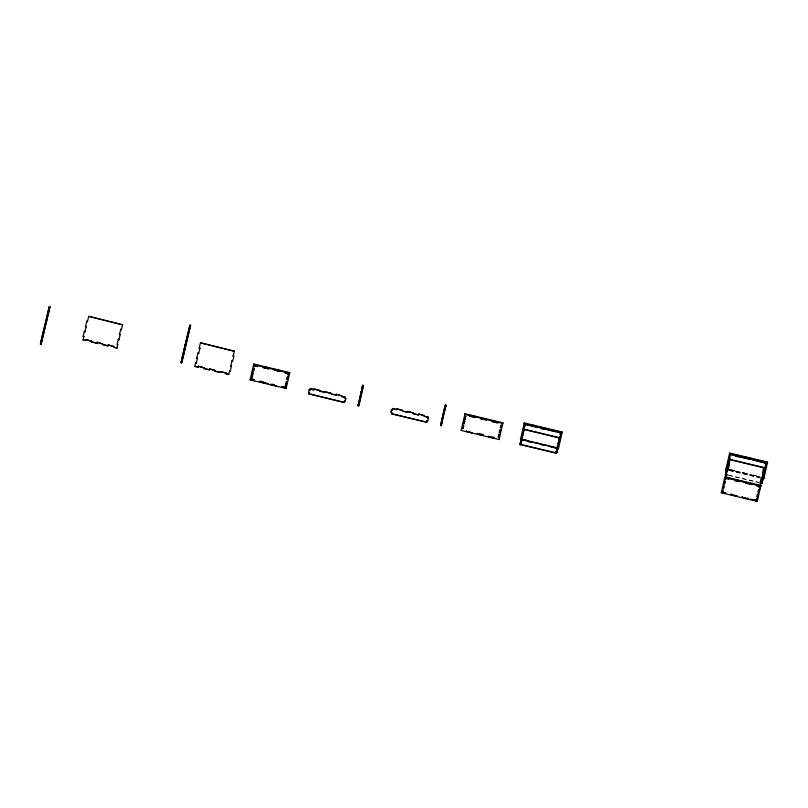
<?xml version="1.0" encoding="UTF-8"?>
<svg xmlns="http://www.w3.org/2000/svg" width="808" height="808" viewBox="0 0 808 808"><rect width="100%" height="100%" fill="white"/><g stroke="black" fill="none" stroke-linecap="round" stroke-linejoin="round"><path stroke-width="0.61" stroke-dasharray="4.04 3.03" d="M731.078 470.377L731.23 469.751L736.704 471.377L731.23 469.751M736.623 471.71L736.775 471.074M742.158 473.034L742.31 472.407L747.784 474.023L742.31 472.407M747.703 474.357L747.855 473.73M753.238 475.69L753.389 475.064L758.864 476.68L753.389 475.064M758.783 477.013L758.934 476.387M729.594 469.589L759.268 476.7M728.856 469.721L759.156 476.983M729.21 469.933L759.025 477.033M729.139 470.226L761.52 477.983M729.493 470.62L760.096 477.952M728.553 475.084L758.874 482.346M728.483 475.377L758.813 482.639"/><path stroke-width="1.21" d="M40.4 344.188L40.733 342.723L41.43 342.885L41.097 344.359L40.4 344.188L49.308 306.606L49.995 306.767L41.915 340.925L41.228 340.764M42.885 333.33L41.965 337.401L42.652 337.562L43.581 333.502L42.885 333.33L49.308 306.606M42.44 335.744L43.066 336.199M46.874 316.635L47.571 316.807L43.733 332.876L43.036 332.704M83.093 336.552L83.79 336.724L83.093 336.552L84.375 331.24L85.002 331.704L84.375 331.24M85.527 326.523L86.214 326.685L85.527 326.523L86.799 321.21L87.426 321.665L86.799 321.21M83.032 339.855L85.8 340.522L83.032 339.855L83.85 336.431M88.708 316.352L122.574 324.776L88.708 316.352L87.426 321.665M86.022 339.602L91.486 341.218L86.022 339.602L85.8 340.522M91.334 341.845L96.879 343.178L91.334 341.845L91.556 340.925M97.101 342.259L102.566 343.875L97.101 342.259L96.879 343.178M102.414 344.501L107.959 345.834L102.414 344.501L102.636 343.582M108.181 344.905L113.655 346.531L108.181 344.905L107.959 345.834M113.494 347.157L116.958 347.985L113.494 347.157L113.716 346.238M118.938 339.835L118.311 339.37L118.938 339.835L120.21 334.522L119.523 334.35L120.21 334.522M121.362 329.795L120.735 329.341L121.362 329.795L122.644 324.483M117.715 344.854L117.029 344.683L118.311 339.37M181.002 362.711L181.265 361.54L181.962 361.701L181.689 362.873L181.002 362.711L189.9 325.129L190.597 325.291L181.689 362.873M182.345 356.843L181.416 360.913L182.113 361.075L183.032 357.005L182.345 356.843L189.9 325.129M184.123 349.834L184.881 349.702L183.951 349.803L184.103 349.177L184.648 349.965M188.628 330.432L189.314 330.603L183.184 356.379L182.497 356.217M194.779 366.327L198.243 367.155L194.779 366.327L195.607 362.893L196.233 363.348L195.607 362.893M196.758 358.166L197.445 358.338L196.758 358.166L198.041 352.854L198.667 353.318L198.041 352.854M199.182 348.127L199.879 348.299L199.182 348.127L200.465 342.814L234.33 351.238M200.465 342.814L233.118 350.955M198.465 366.226L203.939 367.852L198.465 366.226L198.243 367.155M203.788 368.478L209.322 369.801L203.788 368.478L204 367.559M209.545 368.882L215.019 370.508L209.545 368.882L209.322 369.801M214.867 371.135L220.402 372.458L214.867 371.135L215.079 370.216M220.624 371.539L226.099 373.165L220.624 371.539L220.402 372.458M225.947 373.791L228.714 374.447L225.947 373.791L226.159 372.872M230.169 371.478L229.543 371.024L230.169 371.478L231.452 366.165L230.755 366.004L231.452 366.165M232.593 361.449L231.967 360.984L232.593 361.449L233.876 356.136L233.179 355.964L233.876 356.136M250.116 379.891L253.762 364.004L289.769 372.629L286.123 388.517L250.116 379.891L250.268 379.265M250.874 379.76L251.359 377.669L252.056 377.831L251.631 379.629L254.338 380.588L250.874 379.76L251.025 379.134L254.49 379.962L254.338 380.588M251.753 375.942L252.439 372.973L253.126 373.134L252.439 376.114L251.753 375.942L252.591 375.488L252.439 376.114M252.823 371.256L253.672 370.791L252.823 371.256L253.51 368.276M253.894 366.559L254.742 366.095L253.894 366.559L254.389 364.469L257.782 365.59M253.52 371.417L254.207 368.448M254.591 366.721L255.005 364.923L254.853 365.549L257.631 366.216L257.843 365.297M265.489 382.952L259.873 381.921L268.276 383.578M268.711 368.872L263.166 367.539L268.711 368.872L268.923 367.953L263.388 366.62M270.963 384.568L276.498 385.901L270.963 384.568L271.114 383.941M274.316 369.902L279.79 371.529L280.002 370.599L274.468 369.276L274.316 369.902L279.79 371.529M282.043 387.224L282.194 386.598L285.648 387.426L285.497 388.052L282.103 386.931M285.325 372.852L288.86 373.387L289.011 372.761L285.547 371.933L285.325 372.852L288.103 373.518L287.83 374.69L288.678 374.225L287.83 374.69M285.497 388.052L285.992 385.961L285.295 385.8L284.87 387.598L285.032 386.971L283.184 386.527M285.679 384.073L286.527 383.618L286.375 384.244L285.679 384.073L286.214 381.729L286.911 381.891M286.759 379.386L287.598 378.922L286.759 379.386L287.446 376.407M286.375 384.244L287.062 381.265M287.446 379.548L288.133 376.579L287.294 377.033M288.527 374.851L289.011 372.761M309.282 392.739C307.565 391.981 310.545 392.476 308.979 393.991L344.158 402.424L344.531 400.869L345.157 401.334L344.531 400.869M309.888 390.224L309.262 389.769L309.888 390.224C309.232 385.921 319.372 392.304 310.191 388.971M308.979 393.991L309.353 392.446M314.15 388.951L319.625 390.567L314.15 388.951L313.928 389.87M319.695 390.274L319.473 391.193L323.907 392.254M325.23 391.607L330.704 393.223L319.544 390.9M331.664 394.112C344.056 395.738 329.058 395.051 330.775 392.93M341.784 395.88L336.31 394.254L340.673 395.617M341.632 396.506L345.37 397.405L341.632 396.506L341.855 395.587M344.158 402.424L309.05 393.698M345.066 398.657L345.763 398.819L345.066 398.657L345.44 397.112M358.005 405.737L358.308 404.485L359.005 404.646L358.701 405.899L358.005 405.737L361.802 389.456L362.489 389.618L359.913 400.889L359.075 404.354L358.378 404.192L359.227 400.718L359.913 400.889M363.186 386.648L362.459 386.487L361.954 388.83L362.641 388.991L363.459 385.396L362.772 385.224L362.337 387.103L363.034 387.274M360.348 399.011L359.651 398.839L360.338 395.87L361.035 396.031L360.186 396.496L360.338 395.87M361.418 394.314L360.721 394.153L361.418 391.173L362.105 391.335L361.267 391.799L361.418 391.173M358.701 405.899L363.459 385.396M391.203 412.05C392.547 413.332 389.911 411.08 391.809 409.545L392.435 409.999L391.809 409.545M391.526 413.767L426.705 422.2L391.526 413.767L391.9 412.221M396.476 409.646L392.809 408.454L396.476 409.646L396.698 408.727L402.172 410.343M396.698 408.727L401.061 410.08M403.131 411.242C415.524 412.858 400.526 412.171 402.243 410.05M407.777 411.383L413.252 412.999L407.777 411.383L407.555 412.302M413.1 413.625L418.635 414.959L413.1 413.625L413.322 412.706M418.857 414.029L424.331 415.655L418.857 414.029L418.635 414.959M424.18 416.282L427.917 417.18L424.18 416.282L424.402 415.363M427.705 421.109L427.079 420.645L427.705 421.109L428.371 418.302L427.685 418.14L428.371 418.302M440.552 425.513L445.309 405.01L446.006 405.172L445.188 408.767L441.249 425.685L440.552 425.513L440.855 424.261L441.552 424.422L441.249 425.685M441.764 420.493L442.461 420.665L441.623 424.129L440.926 423.968L444.349 409.232L445.036 409.393M445.309 405.01L444.501 408.606L445.188 408.767M461.166 430.452L464.994 413.746L502.94 422.837L499.112 439.542L461.166 430.452L461.317 429.826M462.358 428.452L463.045 425.473L463.731 425.634L463.045 428.614L462.358 428.452L463.196 427.988L463.045 428.614M463.428 423.756L464.267 423.291L463.428 423.756L464.115 420.776L464.661 421.574M464.499 419.059L465.347 418.594L464.499 419.059L465.186 416.08M464.115 423.917L464.812 420.948M465.196 419.221L465.883 416.251L465.034 416.716M466.357 431.391L471.892 432.714L466.357 431.391L466.509 430.755M475.589 416.595L470.054 415.272L469.832 416.191L475.377 417.514L475.528 416.888M475.377 417.514L469.903 415.898M477.437 434.037L477.589 433.411L483.194 434.451L482.972 435.371L477.498 433.745M481.063 418.221L486.608 419.544M482.972 435.371L477.225 433.633M486.517 419.877L480.911 418.847L486.517 419.877L486.669 419.251M488.517 436.694L494.052 438.027L488.517 436.694L488.668 436.067M491.991 421.503L497.536 422.826L491.991 421.503L492.213 420.574L497.688 422.2M498.223 437.037L498.91 434.068L498.758 434.694L499.607 434.229L498.92 437.209L498.223 437.037L499.071 436.583L498.92 437.209M499.304 432.351L499.839 429.997L500.526 430.169L499.99 432.512L499.304 432.351L500.142 431.886L499.99 432.512M500.374 427.654L501.212 427.19L500.374 427.654L500.909 425.311L501.606 425.473M501.061 427.816L501.758 424.846M551.056 446.986L558.399 448.753L562.237 432.048L524.281 422.948L520.453 439.653L520.605 439.027M519.999 444.551L524.756 424.038L561.318 432.795L556.56 453.308L519.999 444.551L521.21 439.532L536.724 443.249L536.946 442.329M520.695 444.713L524.543 427.967L523.847 427.806M525.382 424.503L525.079 425.755L524.392 425.584M525.644 440.592L525.867 439.673M534.664 426.725L534.886 425.806L529.341 424.473L529.119 425.392L526.321 424.725M545.895 428.745L540.421 427.129C539.199 428.897 546.248 430.593 545.966 428.452M547.955 445.269C546.743 446.056 554.217 447.844 553.5 446.602M551.278 430.704L551.5 429.785L556.975 431.401M555.874 453.147L559.419 437.653M560.409 436.562L559.722 436.401L560.348 436.855M560.56 432.926L560.257 434.179L560.954 434.351M763.924 478.205L763.772 478.831L767.6 462.125L729.654 453.036L725.816 469.741L725.968 469.115M721.271 492.769L724.907 476.882L760.924 485.517L757.278 501.394L721.271 492.769L721.423 492.143M726.139 474.831L726.766 475.296L725.362 474.629L730.129 454.116L766.691 462.883L761.934 483.386L761.237 483.224L765.085 466.479L765.782 466.64M722.514 490.547L722.029 492.638L725.493 493.476L725.705 492.547M723.594 485.85L722.897 488.83L723.594 488.991L724.281 486.022M724.513 481.79L723.978 484.133L724.665 484.295L725.352 481.326L724.665 481.164L725.2 481.952M726.836 475.003L725.746 479.609L725.049 479.437L729.715 460.075M726.059 474.791L729.907 458.045L729.21 457.884M729.907 458.045L729.149 458.176M730.442 455.833L730.745 454.581M727.291 470.115L727.988 470.276M725.705 477.457L726.493 474.155M728.533 465.549L729.634 460.752M722.786 492.516L723.21 490.709M729.26 464.964L728.574 464.802L729.26 464.964L728.048 469.983M728.998 478.174L728.776 479.094L726.008 478.427M731.25 493.88L731.028 494.799L736.573 496.122L736.724 495.496M734.543 479.498C733.3 481.81 740.885 481.911 740.017 481.124M740.178 456.177L734.704 454.55C733.482 456.328 740.542 458.015 740.249 455.884M745.572 458.126L745.784 457.207L751.329 458.54L751.107 459.459M742.33 496.536L742.108 497.455L747.653 498.778L747.865 497.859M745.471 482.78L750.945 484.406L745.471 482.78L745.622 482.154L751.157 483.487M747.653 498.778L742.178 497.162M756.652 460.782L756.864 459.863L762.338 461.479M756.803 500.314L756.652 500.94L753.258 499.819M756.631 485.103L756.48 485.729L759.944 486.557L764.408 468.074C762.247 467.105 763.318 474.993 762.5 472.933M762.186 462.115L762.409 461.186M755.965 500.768L756.45 498.677M757.52 493.981L756.833 496.96L757.682 496.496M759.247 486.396L758.985 487.567L759.672 487.739L760.166 485.638L752.268 483.75M760.075 482.962L760.702 483.426L760.075 482.962L761.288 477.952L761.984 478.114L761.288 477.952M761.641 477.265L762.55 477.791L764.186 469.337M756.652 500.94L757.136 498.839M757.53 497.122L758.217 494.153M759.136 490.082L758.601 492.425L757.904 492.264L758.449 489.921L759.288 489.456M761.055 482.75L760.429 482.285M763.722 475.861L764.267 473.518M44.117 331.149L43.571 330.361L43.42 330.987L44.278 331.179M49.995 306.767L47.632 316.514L46.945 316.342M41.097 344.359L41.854 341.218L41.157 341.057M85.002 331.704L86.284 326.392M119.453 334.643L120.735 329.341M116.958 347.985L117.786 344.561M183.567 354.661L183.032 353.864L183.668 354.722M190.597 325.291L189.385 330.31L188.688 330.139M196.233 363.348L197.516 358.035M198.667 353.318L199.94 348.006M228.714 374.447L229.543 371.024M230.684 366.297L231.967 360.984M233.118 356.257L234.401 350.945M253.762 364.004L253.611 364.63L289.618 373.256L289.769 372.629M254.389 364.469L254.237 365.095L257.691 365.923M251.359 377.669L251.207 378.296L252.056 377.831M252.439 372.973L252.288 373.599L253.126 373.134M251.631 379.629L251.783 379.002L254.56 379.669M259.873 381.921L260.095 381.002L264.458 382.356M285.295 385.8L285.143 386.426L285.992 385.961M286.123 388.517L286.274 387.891L281.477 386.739M308.585 392.567L309.262 389.769M309.959 389.931L310.262 388.678M336.088 395.183L336.31 394.254M345.157 401.334L345.824 398.526M362.772 385.224L361.55 390.244L362.247 390.416M391.133 412.343L391.739 409.838M392.435 409.999L392.809 408.454M426.705 422.2L427.079 420.645M427.614 418.433L427.988 416.888M446.006 405.172L444.794 410.191L444.097 410.02M464.994 413.746L464.842 414.373L502.788 423.463L502.94 422.837M463.045 425.473L462.893 426.099L463.731 425.634M500.526 430.169L500.677 429.543M499.112 439.542L499.263 438.916M524.281 422.948L524.129 423.584L562.085 432.674L562.237 432.048M524.756 424.038L523.544 429.058L560.106 437.815L561.318 432.795M521.796 437.027L521.645 437.653L522.483 437.189M522.332 434.674L522.877 435.472M557.045 431.108L556.823 432.028L559.631 432.704M559.722 436.401L559.348 437.946L524.17 429.513M556.56 453.308L557.773 448.288L554.278 447.45M558.399 448.753L558.55 448.127M729.654 453.036L729.503 453.662L767.449 462.752L767.6 462.125M730.129 454.116L728.907 459.136L765.479 467.903L766.691 462.883M725.362 474.629L726.584 469.61M724.907 476.882L724.756 477.518L760.772 486.143L760.924 485.517M727.856 467.266L727.008 467.731M725.049 479.437L725.2 478.811M753.187 500.112L753.339 499.485M756.177 499.849L756.025 500.475L750.228 499.041M759.116 490.779L759.601 488.769M759.843 487.759L761.126 482.457M761.298 481.74L762.267 477.73M757.278 501.394L757.429 500.768M761.934 483.386L763.146 478.366L762.449 478.205M731.684 454.803L733.553 455.247M741.138 457.065L750.006 459.186M757.753 461.045L765.933 463.004M735.33 455.803L749.875 459.287M752.298 459.863L765.62 463.055L764.863 463.186M729.816 455.379L730.513 455.54M765.691 463.964L766.388 464.135M766.317 464.428L765.62 464.267L765.994 462.711L765.57 464.59L766.257 464.762M729.159 458.348L729.846 458.51M729.533 459.601L764.711 468.024M728.624 460.691L729.311 460.853M764.489 469.286L765.186 469.448M763.954 471.63L764.651 471.801M727.543 465.388L728.24 465.549M763.419 473.983L764.105 474.144M762.883 476.326L763.57 476.498M186.618 339.501L187.304 339.663M186.264 340.178L186.951 340.35M186.194 340.471L186.89 340.643M726.341 470.569L727.038 470.741M762.904 479.336L762.217 479.164L761.611 481.679L762.298 481.841M726.271 470.862L726.968 471.034M762.146 479.457L762.843 479.629M530.23 425.664L537.987 427.523M546.854 429.644L555.712 431.765M445.006 406.262L445.733 406.424M524.453 425.291L525.15 425.462M560.328 433.886L561.045 434.048M761.54 481.972L762.237 482.134M48.157 311.332L48.854 311.494M362.398 386.779L363.085 386.941M444.945 406.555L445.632 406.717M48.086 311.625L48.783 311.787M185.406 344.521L186.093 344.683M444.885 406.879L445.572 407.05M524.331 425.917L525.018 426.079M560.197 434.512L560.893 434.674M185.335 344.814L186.022 344.976M726.432 474.447L727.119 474.619M559.661 436.855L560.358 437.027M725.534 477.346L744.511 481.891M184.285 348.339L184.982 348.5M725.382 477.972L728.846 478.801M734.391 480.134L739.926 481.457M756.551 485.436L760.015 486.264M523.251 430.614L523.948 430.775M559.126 439.209L559.823 439.37M360.873 393.516L361.57 393.688M443.42 413.302L444.117 413.464L443.269 413.928M183.567 351.52L184.264 351.692M522.715 432.957L523.412 433.128M558.591 441.552L559.277 441.713M183.416 352.147L184.113 352.318M253.358 368.902L254.055 369.074M46.016 320.978L46.712 321.15M182.901 354.853L183.598 355.015M359.802 398.213L360.499 398.384M442.35 417.989L443.047 418.16L442.198 418.615M557.51 446.248L558.207 446.41M723.433 486.477L724.13 486.648M757.369 494.607L758.066 494.779M537.835 443.511L546.693 445.632M181.962 358.56L182.648 358.732M527.796 441.421L531.472 442.299M541.259 444.642L544.935 445.521M44.521 326.381L45.208 326.553M181.81 359.186L182.497 359.358M358.984 401.677L359.611 402.142L358.914 401.97M442.229 421.625L441.532 421.453L442.158 421.917M520.978 440.491L521.665 440.653M556.843 449.086L557.54 449.248M44.45 326.674L45.137 326.846M181.76 359.57L182.386 360.035L181.689 359.863M520.908 440.784L521.604 440.946M556.783 449.379L557.47 449.541M722.362 491.173L723.059 491.345M756.298 499.304L756.985 499.475M520.372 442.996L521.059 443.168M556.237 451.591L556.934 451.763M520.302 443.289L520.998 443.461M556.177 451.884L556.864 452.056M272.215 384.214L274.437 384.739M491.991 436.865L494.203 437.401M43.693 329.816L44.379 329.977M722.1 492.345L725.554 493.183M731.099 494.506L737.027 495.88M43.652 330.724L44.349 330.886M42.501 335.057L43.188 335.219M42.349 335.684L43.137 335.906M41.42 339.744L42.117 339.916M41.269 340.37L41.965 340.542M41.814 338.027L40.885 342.097L41.582 342.259L42.501 338.199L41.814 338.027M45.733 321.362L46.359 321.826L45.733 321.362M44.864 325.705L45.49 326.159L44.864 325.705M185.052 345.198L185.678 345.662L185.052 345.198M187.476 335.158L188.102 335.623L187.476 335.158M361.853 388.991L362.479 389.456L361.853 388.991M444.4 408.767L445.026 409.232L444.4 408.767M442.885 415.645L443.43 416.433L442.885 415.645M443.966 410.949L444.501 411.747L443.966 410.949M521.968 439.401L520.756 444.42L555.934 452.854L557.156 447.834L521.968 439.401M558.207 443.269L558.742 444.067L558.207 443.269"/></g></svg>
